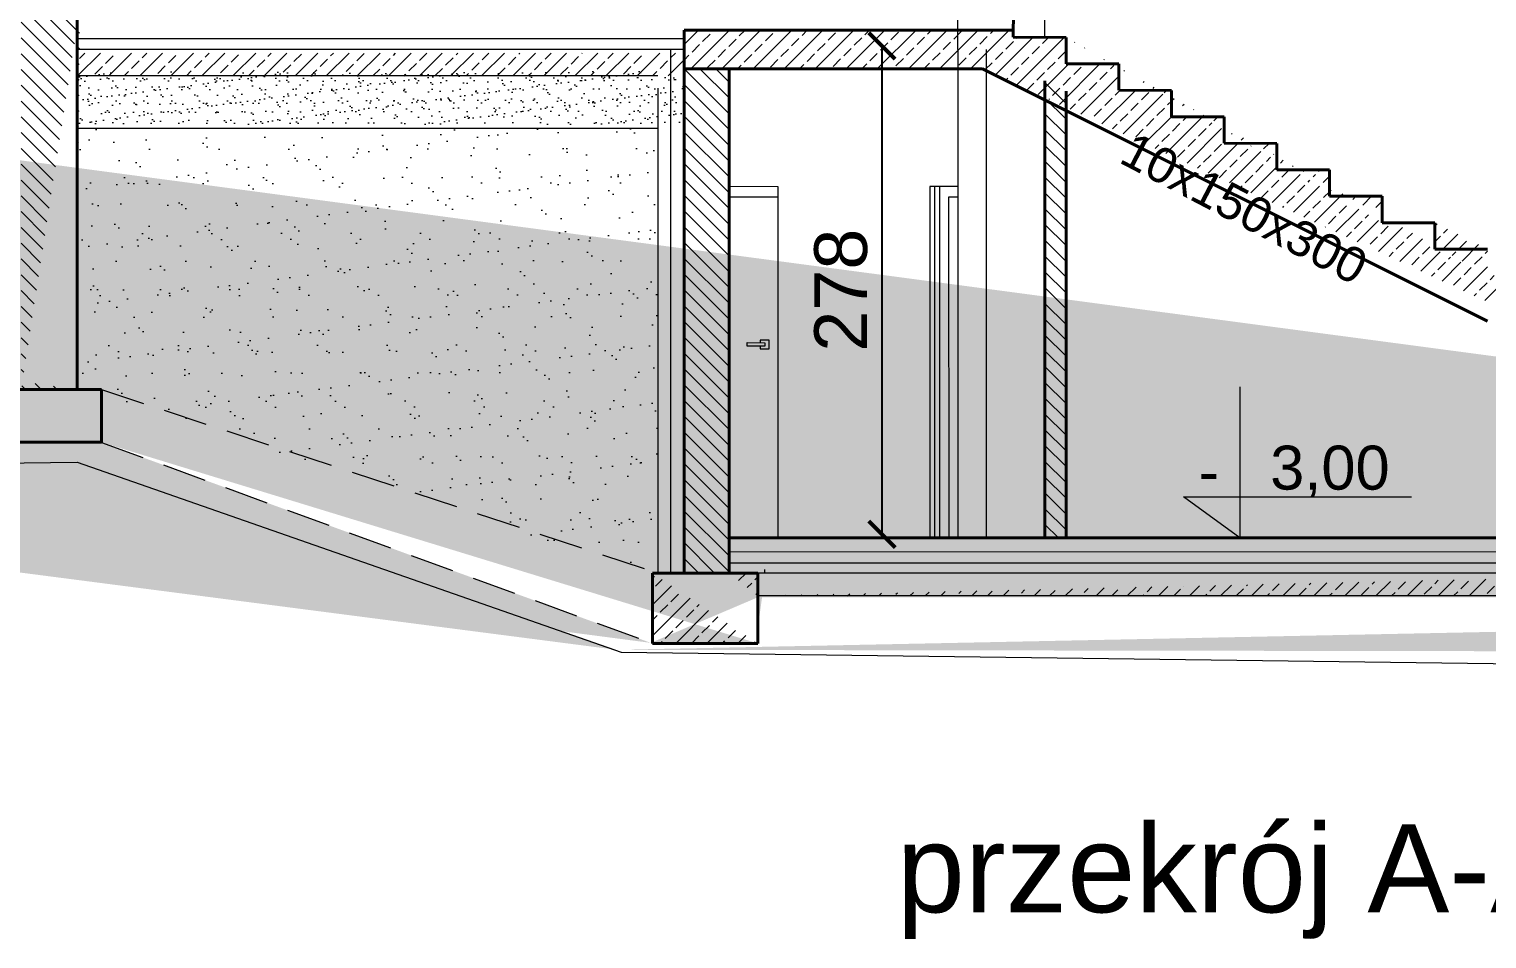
# Model space of a CAD drawing. Header units: millimetres. Extents: x -105266 to 178069, y 491 to 168574.
# Drawn here: x -73150 to -72321, y 33712 to 34229 of the extents above; entities that cross this region are included whole.
import ezdxf

# ---------------------------------------------------------------- set-up
doc = ezdxf.new("R2010")
doc.units = ezdxf.units.MM
doc.linetypes.add('HIDDENX2', pattern=[0.75, 0.5, -0.25])
doc.layers.get('defpoints').update_dxf_attribs({"color": 4})
for name, color, linetype, lineweight in [('A-L-W-nad', 123, 'HIDDENX2', 15), ('A-sc murowane', 2, 'Continuous', 40), ('A-sc wykończenie', 6, 'Continuous', 18), ('A-SC-MUROWANE', 2, 'Continuous', 40), ('AVG', 123, 'Continuous', 15), ('izolacja2', 4, 'BATTING', 9), ('stolarka', 1, 'Continuous', 5), ('ściany murowane', 2, 'Continuous', 40)]:
    doc.layers.add(name, color=color, linetype=linetype, lineweight=lineweight)
doc.styles.get("Standard").update_dxf_attribs({"font": 'arial.ttf'})
doc.linetypes.add('BATTING', pattern='A,0.00254,-2.54,[134,ltypeshp.shx,S=2.54,R=0,X=-2.54,Y=0],-5.08,[134,ltypeshp.shx,S=2.54,R=180,X=2.54,Y=0],-2.54', length=10.16254)
doc.dimstyles.new('ewelina', dxfattribs={"dimtxt": 30, "dimasz": 15, "dimexe": 1.25, "dimexo": 0.625, "dimgap": 8, "dimtad": 1, "dimdec": 0, "dimtxsty": 'Standard', "dimblk": 'ARCHTICK', "dimcen": 2.5, "dimse1": 1, "dimse2": 1, "dimadec": 0, "dimazin": 0, "dimtfac": 1, "dimtdec": 0, "dimtmove": 0, "dimatfit": 3, "dimldrblk": 'ARCHTICK', "dimfxl": 1, "dimarcsym": 0})
pattern_1 = [(45, (-95980.25140296038, -23630.1337390103), (-8.838834764831843, 8.838834764831844), []), (45, (-95971.42640296066, -23630.1337390103), (-8.838834764831843, 8.838834764831844), [6, -2.5])]
pattern_2 = [(315, (-99850.85570237016, -13750.40812569483), (4.490128060534578, 4.490128060534575), [])]

# ---------------------------------------------------------------- blocks, each defined once
blk = doc.blocks.new('_ArchTick')
at = {"color": 0, "linetype": 'ByBlock', "const_width": 0.15}
blk.add_lwpolyline([(-0.5, -0.5), (0.5, 0.5)], dxfattribs=at)
blk = doc.blocks.new('*D261')
at = {"layer": 'A-sc wykończenie', "color": 0, "lineweight": -2, "transparency": 16777216}
blk.add_line((-72665.31328615613, 34219.66168966437), (-72665.31328615613, 33941.95405995323), dxfattribs=at)
at = {"layer": 'defpoints', "color": 0, "transparency": 16777216}
for p in [(-72727.16150229491, 34219.66168966437), (-72727.16163931528, 33941.95405995323), (-72665.31328615613, 33941.95405995323)]:
    blk.add_point(p, dxfattribs=at)
at = {"layer": 'A-sc wykończenie', "color": 0, "lineweight": -2, "transparency": 16777216, "xscale": 15, "yscale": 15, "zscale": 15}
for p, rotation in [((-72665.31328615613, 34219.66168966437), 90), ((-72665.31328615613, 33941.95405995323), 270)]:
    blk.add_blockref('_ArchTick', p, dxfattribs=dict(at, rotation=rotation))
at = {"layer": 'A-sc wykończenie', "color": 0, "transparency": 16777216, "insert": (-72688.6304757878, 34080.80787480879), "char_height": 30, "attachment_point": 5, "rotation": 90}
blk.add_mtext('278', dxfattribs=at)

msp = doc.modelspace()

# ---------------------------------------------------------------- hatches: boundary and pattern name
h = msp.add_hatch()
h.set_pattern_fill('DASH', color=256, scale=0.75, angle=45)
h.set_pattern_definition([(45, (-95980.25140296038, -23630.1337390103), (2.220446049250313e-16, 3.367596045400932), [2.38125, -2.38125])])
edge = h.paths.add_edge_path()
edge.add_line((-72171.10135525811, 33931.90387586925), (-72752.30187176328, 33931.8950154721))
edge.add_line((-72171.10135525811, 33931.90387586925), (-72171.10147721806, 33939.90387586832))
edge.add_line((-72171.10147721806, 33939.90387586832), (-72752.30199372323, 33939.89501547116))
edge.add_line((-72752.2955014582, 33939.89501557012), (-72752.2952245271, 33931.89501557343))
at = {"layer": 'AVG', "linetype": 'Continuous', "ltscale": 50}
h = msp.add_hatch(dxfattribs=at)
h.set_pattern_fill('LINE', color=256, scale=2, angle=315)
h.set_pattern_definition([(315, (-99860.96217722468, -13731.61758931026), (4.490128060534578, 4.490128060534575), [])])
edge = h.paths.add_edge_path()
edge.add_line((-73154.96477744842, 34028.92277348613), (-73154.96967812694, 34239.64420553275))
edge.add_line((-73154.96967812694, 34239.64420553275), (-73121.64712387018, 34239.64420553275))
edge.add_line((-73123.63565795377, 34024.23605178286), (-73123.0144994694, 34231.6380013798))
edge.add_line((-73154.96656139122, 34024.23605178286), (-73123.63565798171, 34024.23605178286))
h = msp.add_hatch(dxfattribs=at)
h.set_pattern_fill('AR-SAND', color=256, scale=0.5)
h.set_pattern_definition([(37.50000000000001, (-99850.85570237016, -13750.40812569483), (-0.8000156479920228, 24.47066186646712), [0, -19.304, 0, -21.59, 0, -20.6375]), (7.499999999999999, (-99850.85570237016, -13750.40812569483), (22.47616415690013, 35.84125502841771), [0, -10.414, 0, -17.399, 0, -6.6675]), (327.5, (-99866.47670236997, -13750.40812569483), (39.5496185120729, 0.0718592339272881), [0, -6.35, 0, -22.86, 0, -29.845]), (317.5, (-99866.47670236997, -13750.40812569483), (38.17782262361486, 11.14646616286081), [0, -3.175, 0, -14.986, 0, -17.145])])
edge = h.paths.add_edge_path()
edge.add_line((-71849.48933912694, 33957.93756727876), (-71417.12617441334, 33969.93874708745))
edge.add_line((-71417.12617441334, 33969.93874708751), (-71322.81748251684, 34228.0687970709))
edge.add_line((-71435.30289071213, 33982.94267172123), (-71788.48703432662, 33982.93869826182))
edge.add_line((-71435.30289071213, 33982.94267172123), (-71435.30334807534, 34012.94333720709))
edge.add_line((-71449.30338466328, 34012.9431066973), (-71435.30334807534, 34012.94333720709))
edge.add_line((-71449.30338466514, 34012.9431066973), (-71446.93706169931, 34228.05879068952))
edge.add_line((-71446.93693169553, 34228.05879069156), (-71322.82036441538, 34228.06068284735))
edge.add_line((-71849.49029279427, 33972.93756724849), (-72126.22485717313, 33889.17221475633))
edge.add_line((-71849.49029279427, 33972.93756724849), (-71788.48639859, 33972.94144655463))
edge.add_line((-71849.48933912694, 33957.93756727876), (-72123.95923086695, 33875.18470050594))
edge.add_line((-72186.22485717267, 33889.17221475627), (-72126.22485717267, 33889.17221475627))
edge.add_line((-72123.95923086695, 33875.18470050594), (-72816.23241048047, 33876.28358651001))
edge.add_line((-72186.2243714912, 33889.16387132592), (-72186.22513239665, 33906.17248144218))
edge.add_line((-72186.22485717267, 33906.17248144666), (-72733.51483543983, 33906.16362115556))
edge.add_line((-72735.88420108493, 33889.16383371841), (-72735.88447091143, 33906.16358354392))
edge.add_line((-72796.79578503987, 33880.22705769156), (-72735.88405397043, 33879.89526575549))
edge.add_line((-73109.34270299759, 33994.28885480565), (-72796.77868224934, 33880.22081587762))
edge.add_line((-73667.36639694936, 33994.28125993862), (-73116.06309108922, 33994.28885480559))
edge.add_line((-73667.4269593984, 33994.2812591144), (-73667.36640594175, 33994.28217474157))
edge.add_line((-73123.09144780014, 33983.06186972339), (-72816.23241048094, 33876.28358651006))
edge.add_line((-73727.36632219396, 33994.28126003874), (-73667.4269593984, 33994.28125911434))
edge.add_line((-73813.67451931137, 33975.78754400848), (-73123.09144779967, 33983.06186972339))
edge.add_line((-73727.36632219396, 33994.28126003874), (-73727.3669807899, 34024.28126002983))
edge.add_line((-73727.36677954785, 34024.28126003315), (-73713.36565828949, 34024.28149055871))
edge.add_line((-73713.36565828996, 34024.28149055877), (-73713.3276305862, 34228.7574675808))
edge.add_line((-73813.67451931137, 33975.78754400848), (-73885.71544994062, 34228.79285188935))
edge.add_line((-73885.71544994062, 34228.79285188929), (-73713.32806292243, 34228.79551866349))
h = msp.add_hatch(dxfattribs=at)
h.set_pattern_fill('JIS_STN_2.5', color=256, scale=5)
h.set_pattern_definition(pattern_1)
edge = h.paths.add_edge_path()
edge.add_line((-72145.91468513358, 34074.10410843884), (-72320.90226905674, 34074.10144075549))
edge.add_line((-72145.9146864244, 34089.10370094796), (-72145.91468513405, 34074.10410843873))
edge.add_line((-72145.9146864244, 34089.10370094796), (-72320.87470403055, 34089.10141542713))
edge.add_line((-72350.84234728917, 34104.10139009987), (-72320.84713900529, 34104.10139009987))
edge.add_line((-72608.12137804014, 34206.645867), (-72320.90226905674, 34074.10144075543))
edge.add_line((-72350.81478226438, 34119.10136477255), (-72380.81473160416, 34119.15649482772))
edge.add_line((-72350.81478226438, 34119.10136477255), (-72350.84234728917, 34104.10139009987))
edge.add_line((-72320.84713900529, 34104.10139009987), (-72320.87470403008, 34089.10141542718))
edge.add_line((-72560.6165288414, 34224.54221010931), (-72560.64419516243, 34209.48711428118))
edge.add_line((-72530.64908817291, 34209.43199312479), (-72560.64419516243, 34209.48711428118))
edge.add_line((-72530.64908817291, 34209.43199312479), (-72530.67665319584, 34194.43201845676))
edge.add_line((-72500.67670385048, 34194.37688840438), (-72530.67665319584, 34194.43201845676))
edge.add_line((-72500.67670385048, 34194.37688840438), (-72500.70426888086, 34179.37691373077))
edge.add_line((-72470.70431953177, 34179.32178367746), (-72500.70426888086, 34179.37691373077))
edge.add_line((-72470.70431953177, 34179.32178367746), (-72470.73188456029, 34164.32180900664))
edge.add_line((-72440.73193521492, 34164.2666789496), (-72470.73188456029, 34164.32180900664))
edge.add_line((-72440.73193521492, 34164.2666789496), (-72440.75950024158, 34149.26670427599))
edge.add_line((-72410.75955089994, 34149.21157422267), (-72440.75950024158, 34149.26670427599))
edge.add_line((-72410.75955089994, 34149.21157422267), (-72410.78711592473, 34134.21159955185))
edge.add_line((-72380.78716657936, 34134.15646949854), (-72410.78711592473, 34134.21159955185))
edge.add_line((-72380.78716657936, 34134.15646949854), (-72380.81473160416, 34119.15649482772))
edge.add_line((-72560.6165288414, 34224.54221010931), (-72590.6319820515, 34224.59736865178))
edge.add_line((-72590.62454529453, 34228.64420553368), (-72590.6319820515, 34224.59736865178))
edge.add_line((-72590.62454529453, 34228.64420553368), (-72777.86647557627, 34228.64420553339))
edge.add_line((-72608.12137804014, 34206.645867), (-72777.8664755758, 34206.64386481677))
edge.add_line((-72777.86647557627, 34206.64386481677), (-72777.22365513837, 34228.64420553339))
h = msp.add_hatch(dxfattribs=at)
h.set_pattern_fill('JIS_STN_2.5', color=256, scale=5)
h.set_pattern_definition([(45, (-96980.26783957773, -23631.27253527135), (-8.838834764831843, 8.838834764831844), []), (45, (-96971.44283957755, -23631.27253527135), (-8.838834764831843, 8.838834764831844), [6, -2.5])])
edge = h.paths.add_edge_path()
edge.add_line((-72777.86621830866, 34202.64005023708), (-72777.90238664273, 34215.64882466344))
edge.add_line((-72777.86621830866, 34202.64005021624), (-73123.08723138619, 34202.64074324288))
edge.add_line((-72777.90238664226, 34215.64882585664), (-73123.06031656798, 34215.59561959743))
edge.add_line((-73123.08722880456, 34202.64074324294), (-73123.06031656891, 34215.59561921698))
h = msp.add_hatch(dxfattribs=at)
h.set_pattern_fill('AR-SAND', color=256, scale=0.2)
h.set_pattern_definition([(37.50000000000001, (-96980.23402795357, -23628.7293301816), (-0.3200062591968091, 9.788264746586847), [0, -7.721600000000001, 0, -8.636000000000001, 0, -8.255]), (7.499999999999999, (-96980.23402795357, -23628.7293301816), (8.990465662760053, 14.33650201136709), [0, -4.1656, 0, -6.959600000000001, 0, -2.667]), (327.5, (-96986.4824279535, -23628.7293301816), (15.81984740482916, 0.02874369357091524), [0, -2.54, 0, -9.144, 0, -11.938]), (317.5, (-96986.4824279535, -23628.7293301816), (15.27112904944594, 4.458586465144326), [0, -1.27, 0, -5.9944, 0, -6.858000000000001])])
edge = h.paths.add_edge_path()
edge.add_line((-72777.83715514021, 34175.18348721055), (-73123.11574824128, 34175.1834575055))
edge.add_line((-73123.11574824128, 34175.18345750544), (-73123.05341976156, 34205.18394833269))
edge.add_line((-72777.83715772183, 34205.18348721055), (-73123.05342234366, 34205.18394833275))
edge.add_line((-72777.83805141479, 34175.18348721044), (-72777.83851519527, 34205.18348721038))
h = msp.add_hatch(dxfattribs=at)
h.set_pattern_fill('LINE', color=256, scale=2, angle=315)
h.set_pattern_definition(pattern_2)
edge = h.paths.add_edge_path()
edge.add_line((-72752.30700992161, 34206.6441662966), (-72752.30713582478, 33919.89431340697))
edge.add_line((-72777.86607681189, 34206.64386482142), (-72777.86647557534, 33919.89431340697))
edge.add_line((-72777.8664755758, 33919.89431340703), (-72752.30713582525, 33919.89431340703))
edge.add_line((-72777.86607681189, 34206.64386482142), (-72752.30695889585, 34206.64416629724))
h = msp.add_hatch(dxfattribs=at)
h.set_pattern_fill('LINE', color=256, scale=2, angle=315)
h.set_pattern_definition(pattern_2)
h.paths.add_polyline_path([(-72560.63758700408, 33939.89792702325), (-72572.60711656764, 33939.8968495594), (-72572.611080297, 34199.89871342295), (-72560.64139134597, 34193.91658583145)])
h = msp.add_hatch(dxfattribs=at)
h.set_pattern_fill('AR-SAND', color=256, scale=0.5)
h.set_pattern_definition([(37.50000000000001, (-96980.26783957773, -23653.27287598407), (-0.8000156479920228, 24.47066186646712), [0, -19.304, 0, -21.59, 0, -20.6375]), (7.499999999999999, (-96980.26783957773, -23653.27287598407), (22.47616415690013, 35.84125502841771), [0, -10.414, 0, -17.399, 0, -6.6675]), (327.5, (-96995.88883957754, -23653.27287598407), (39.5496185120729, 0.0718592339272881), [0, -6.35, 0, -22.86, 0, -29.845]), (317.5, (-96995.88883957754, -23653.27287598407), (38.17782262361486, 11.14646616286081), [0, -3.175, 0, -14.986, 0, -17.145])])
h.paths.add_polyline_path([(-73123.63169326048, 34022.23605178286), (-73123.0144994694, 34172.6407430902), (-72792.87060040861, 34172.6400502372), (-72792.86647557488, 33917.89526575142), (-72795.88468886606, 33917.89526575142), (-73108.96877989799, 34022.16426110863)])
h = msp.add_hatch(dxfattribs=at)
h.set_pattern_fill('JIS_STN_2.5', color=256, scale=5)
h.set_pattern_definition(pattern_1)
edge = h.paths.add_edge_path()
edge.add_line((-72795.88405397043, 33879.89431341203), (-72735.88498675331, 33879.89526574071))
edge.add_line((-72735.88468886606, 33919.89526575049), (-72735.88405397043, 33879.89526575555))
edge.add_line((-72795.88468886606, 33919.89431340703), (-72735.88468886606, 33919.89431340703))
edge.add_line((-72795.88468886606, 33919.89526575142), (-72795.88468886606, 33889.89526575142))
h = msp.add_hatch(dxfattribs=at)
h.set_pattern_fill('JIS_STN_2.5', color=256, scale=5)
h.set_pattern_definition(pattern_1)
edge = h.paths.add_edge_path()
edge.add_line((-72188.5947105989, 33906.90387587216), (-72188.59470996048, 33919.90360918177))
edge.add_line((-72188.5947105989, 33906.90387587216), (-72735.88468886606, 33906.89501558106))
edge.add_line((-72171.10117231842, 33919.90387587064), (-72752.29473164512, 33919.89501557955))
edge.add_line((-72735.88468886606, 33906.89501558106), (-72735.88468886606, 33919.89526575049))

# ---------------------------------------------------------------- linework, layer by layer
msp.add_lwpolyline([(-72560.63758700408, 33939.89792702325), (-72572.60711656764, 33939.8968495594)])
at = {"layer": 'A-L-W-nad', "linetype": 'HIDDENX2', "ltscale": 50}
for p, q in [((-73109.18706201782, 34024.23621187454), (-72795.88468886606, 33920.96460289125)), ((-73667.4269593984, 33994.2812591144), (-73109.34270299759, 33994.28885480565)), ((-73109.18706201782, 33994.23700412725), (-72795.88405397043, 33879.89431341203))]:
    msp.add_line(p, q, dxfattribs=at)
at = {"layer": 'A-sc murowane', "linetype": 'Continuous', "ltscale": 50}
for p, q in [((-73123.0144994694, 34024.23605178286), (-73123.0144994694, 34239.64420553275)), ((-72777.86647557627, 34228.64420553333), (-72777.8664755758, 33919.89431340703)), ((-72560.6165288414, 34224.54221010931), (-72590.6319820515, 34224.59736865178)), ((-72560.6165288414, 34224.54221010931), (-72560.64419516243, 34209.48711428118)), ((-72530.64908817291, 34209.43199312479), (-72560.64419516243, 34209.48711428118)), ((-72530.64908817291, 34209.43199312479), (-72530.67665319584, 34194.43201845676)), ((-72608.12137804014, 34206.645867), (-72777.86607681189, 34206.64386482142)), ((-72752.30700992161, 34206.6441662966), (-72752.30713582478, 33919.89431340703)), ((-72608.1213780583, 34206.64740649042), (-72320.90213932723, 34063.10298024655)), ((-72572.611080297, 34199.89871342295), (-72572.60711656764, 33939.8968495594)), ((-72560.64139134597, 34193.91658583145), (-72560.63758700408, 33939.89792702325)), ((-72500.67670385048, 34194.37688840438), (-72530.67665319584, 34194.43201845676)), ((-72500.67670385048, 34194.37688840438), (-72500.70426888086, 34179.37691373077)), ((-72470.70431953177, 34179.32178367746), (-72500.70426888086, 34179.37691373077)), ((-72470.70431953177, 34179.32178367746), (-72470.73188456029, 34164.32180900664)), ((-72440.73193521492, 34164.2666789496), (-72470.73188456029, 34164.32180900664)), ((-72440.73193521492, 34164.2666789496), (-72440.75950024158, 34149.26670427599)), ((-72410.75955089994, 34149.21157422267), (-72440.75950024158, 34149.26670427599)), ((-72410.75955089994, 34149.21157422267), (-72410.78711592473, 34134.21159955185)), ((-72380.78716657936, 34134.15646949854), (-72410.78711592473, 34134.21159955185)), ((-72380.78716657936, 34134.15646949854), (-72380.81473160416, 34119.15649482772)), ((-72350.81478226438, 34119.10136477255), (-72380.81473160416, 34119.15649482772)), ((-72350.81478226438, 34119.10136477255), (-72350.84234728917, 34104.10139009987)), ((-72171.10147721806, 33939.90387586832), (-72752.30199372323, 33939.89501547116))]:
    msp.add_line(p, q, dxfattribs=at)
at = {"layer": 'A-sc wykończenie'}
for p, q in [((-72622.17981572889, 34217.69554028394), (-72622.17981572889, 34372.75730279928)), ((-72795.88468886606, 33919.89526575142), (-72777.86647557488, 33919.89526575142)), ((-72735.88468886606, 33906.89501558106), (-72735.88468886606, 33919.89526575049))]:
    msp.add_line(p, q, dxfattribs=at)
at = {"layer": 'A-SC-MUROWANE'}
for p, q in [((-72795.88468886606, 33919.89431340703), (-72735.88468886606, 33919.89526575049)), ((-72795.88405397043, 33879.89431341203), (-72735.88405397043, 33879.89526575549))]:
    msp.add_line(p, q, dxfattribs=at)
at = {"layer": 'AVG', "linetype": 'Continuous', "ltscale": 50}
for p, q in [((-72572.611080297, 34224.56425215468), (-72572.61757044002, 34650.28727231898)), ((-72777.90238664226, 34217.6488246635), (-73123.06021711623, 34217.6434887465)), ((-72824.82117848957, 34217.64809932934), (-73123.06021711623, 34217.64299491841)), ((-72622.17930976694, 34217.64570118418), (-72622.17603365585, 33939.89698887036)), ((-72605.964356716, 34217.64589244338), (-72605.9628395389, 33939.89723603964)), ((-72792.87053744934, 34202.64005023708), (-73123.08723138619, 34202.64074324294)), ((-72792.87073855309, 34195.64825254983), (-72792.8664755758, 33919.89432695952)), ((-72792.87060040861, 34172.6400502372), (-73123.087294345, 34172.64074324306)), ((-72461.69663928702, 34025.73354926404), (-72461.69529486142, 33939.89943539702)), ((-73669.47585381262, 33975.78974232684), (-73123.09144780014, 33983.06186972339)), ((-73123.09144780014, 33983.06186972339), (-72813.72822599692, 33874.84796615691)), ((-72493.77457991123, 33963.3084735356), (-72364.15655181624, 33963.31242558525)), ((-72461.69529486142, 33939.89943539702), (-72493.77457991123, 33963.3084735356)), ((-72171.10135525811, 33931.90387586925), (-72752.30187176328, 33931.8950154721)), ((-72171.10117231842, 33919.90387587064), (-72752.29473164512, 33919.89501557955)), ((-72732.01260091757, 33919.89778757923), (-72732.01260091757, 33921.89778757923)), ((-72188.5947105989, 33906.90387587216), (-72735.88468886606, 33906.89501558106)), ((-72813.72822599692, 33874.84796615691), (-72122.70153877253, 33866.08967523965))]:
    msp.add_line(p, q, dxfattribs=at)
at = {"layer": 'izolacja2', "ltscale": 0.6}
for p, q in [((-73123.0144994694, 34223.84337304173), (-72777.90345757894, 34223.87231147943)), ((-72752.30713582478, 33925.72400400114), (-72171.10722638082, 33925.73286438909))]:
    msp.add_line(p, q, dxfattribs=at)
at = {"layer": 'izolacja2', "ltscale": 0.75}
msp.add_line((-72785.64144104134, 34217.64870502277), (-72785.63683795111, 33919.89431340703), dxfattribs=at)
at = {"layer": 'izolacja2'}
msp.add_line((-72752.29547096856, 33937.89501557035), (-72752.29522452757, 33931.89501557338), dxfattribs=at)
at = {"layer": 'stolarka', "linetype": 'Continuous', "ltscale": 50}
for p, q in [((-72752.45783479206, 34139.88908259828), (-72724.54710551418, 34139.83779184498)), ((-72724.54710551418, 34139.83779184498), (-72724.54405652054, 33939.83812954907)), ((-72622.33102802813, 34139.64995226242), (-72638.13790079087, 34139.67900010549)), ((-72638.13790079087, 34139.67900010549), (-72638.13485511273, 33939.89674557724)), ((-72635.486107907, 34139.67412697781), (-72635.48306230336, 33939.89678600409)), ((-72632.68042502433, 34139.66897105776), (-72632.67221957885, 33939.89435541422)), ((-72752.46886080198, 34133.88909273107), (-72724.7120126269, 34133.89023122728)), ((-72622.34205403991, 34133.64996239707), (-72627.38786527209, 34133.65923493986)), ((-72627.38786527209, 34133.65923493986), (-72627.37990667552, 33939.89457278863))]:
    msp.add_line(p, q, dxfattribs=at)
for points in [[(-72729.53070136227, 34049.73203517195), (-72729.53033255294, 34049.93272958488), (-72729.5257383778, 34052.43272536506), (-72734.52572993629, 34052.44191371162), (-72734.52848643876, 34050.94191623737)], [(-72732.02849066324, 34050.93732207247), (-72732.03216599926, 34048.93732545037), (-72742.03214911438, 34048.95570213233), (-72742.0284737765, 34050.95569875535), (-72732.02849066138, 34050.93732206688)], [(-72734.53216177665, 34048.941919619), (-72734.53491828099, 34047.44192215499), (-72729.53492672063, 34047.43273381308), (-72729.53033255294, 34049.93272958488)]]:
    msp.add_lwpolyline(points, dxfattribs=at)
at = {"layer": 'ściany murowane', "linetype": 'Continuous', "ltscale": 50}
for p, q in [((-72590.60433090731, 34239.64420553368), (-72590.6319820515, 34224.59736865178)), ((-72590.60433090731, 34228.64420553368), (-72777.86647557627, 34228.64420553333)), ((-72350.84234728917, 34104.10139009987), (-72320.84713900529, 34104.10139009987)), ((-73169.18706201782, 34024.23605178286), (-73109.18706201782, 34024.23605178286)), ((-73109.18706201782, 33994.23700412725), (-73109.18706201782, 34024.23605178286)), ((-73169.1875194518, 33994.28885480565), (-73109.1875194518, 33994.28885480565)), ((-72795.88468886606, 33919.89526575142), (-72795.88453012725, 33879.89431340447)), ((-72795.88468886606, 33919.89431340703), (-72735.88468886606, 33919.89431340703)), ((-72735.88468886606, 33919.89526575049), (-72735.88405397043, 33879.89526575549))]:
    msp.add_line(p, q, dxfattribs=at)

# ---------------------------------------------------------------- texts
at = {"layer": 'A-SC-MUROWANE', "insert": (-72657.00275040345, 33777.00429746068), "char_height": 50, "attachment_point": 1}
msp.add_mtext_dynamic_manual_height_columns('przekrój A-A', width=1030.096243394262, gutter_width=12.5, heights=[0], dxfattribs=at)
at = {"layer": 'AVG', "linetype": 'Continuous', "ltscale": 50, "insert": (-72522.02622004572, 34171.52266400996), "char_height": 20, "width": 204.0556506090215, "attachment_point": 1, "rotation": 332.38696181390145}
msp.add_mtext('10x150x300', dxfattribs=at)
at = {"layer": 'AVG', "linetype": 'Continuous', "ltscale": 50, "insert": (-72444.51747380637, 33992.37675304782), "char_height": 25, "width": 52.5, "attachment_point": 1}
msp.add_mtext('3,00', dxfattribs=at)
at = {"layer": 'AVG', "linetype": 'Continuous', "ltscale": 50, "insert": (-72485.2099576357, 33990.25674401574), "char_height": 25, "attachment_point": 1}
msp.add_mtext_dynamic_manual_height_columns('-^J ', width=41.71742573752999, gutter_width=12.5, heights=[0], dxfattribs=at)

# ---------------------------------------------------------------- dimensions: what is measured, and where the dimension line sits
at = {"layer": 'A-sc wykończenie'}
dim = msp.add_linear_dim(base=(-72665.31328615613, 33941.95405995323), p1=(-72727.16150229491, 34219.66168966437), p2=(-72727.16163931528, 33941.95405995323), angle=90, dimstyle='ewelina', dxfattribs=at)
dim.commit()
dim.dimension.update_dxf_attribs({"geometry": '*D261', "text_midpoint": (-72688.6304757878, 34080.80787480879)})

doc.saveas('drawing.dxf')
